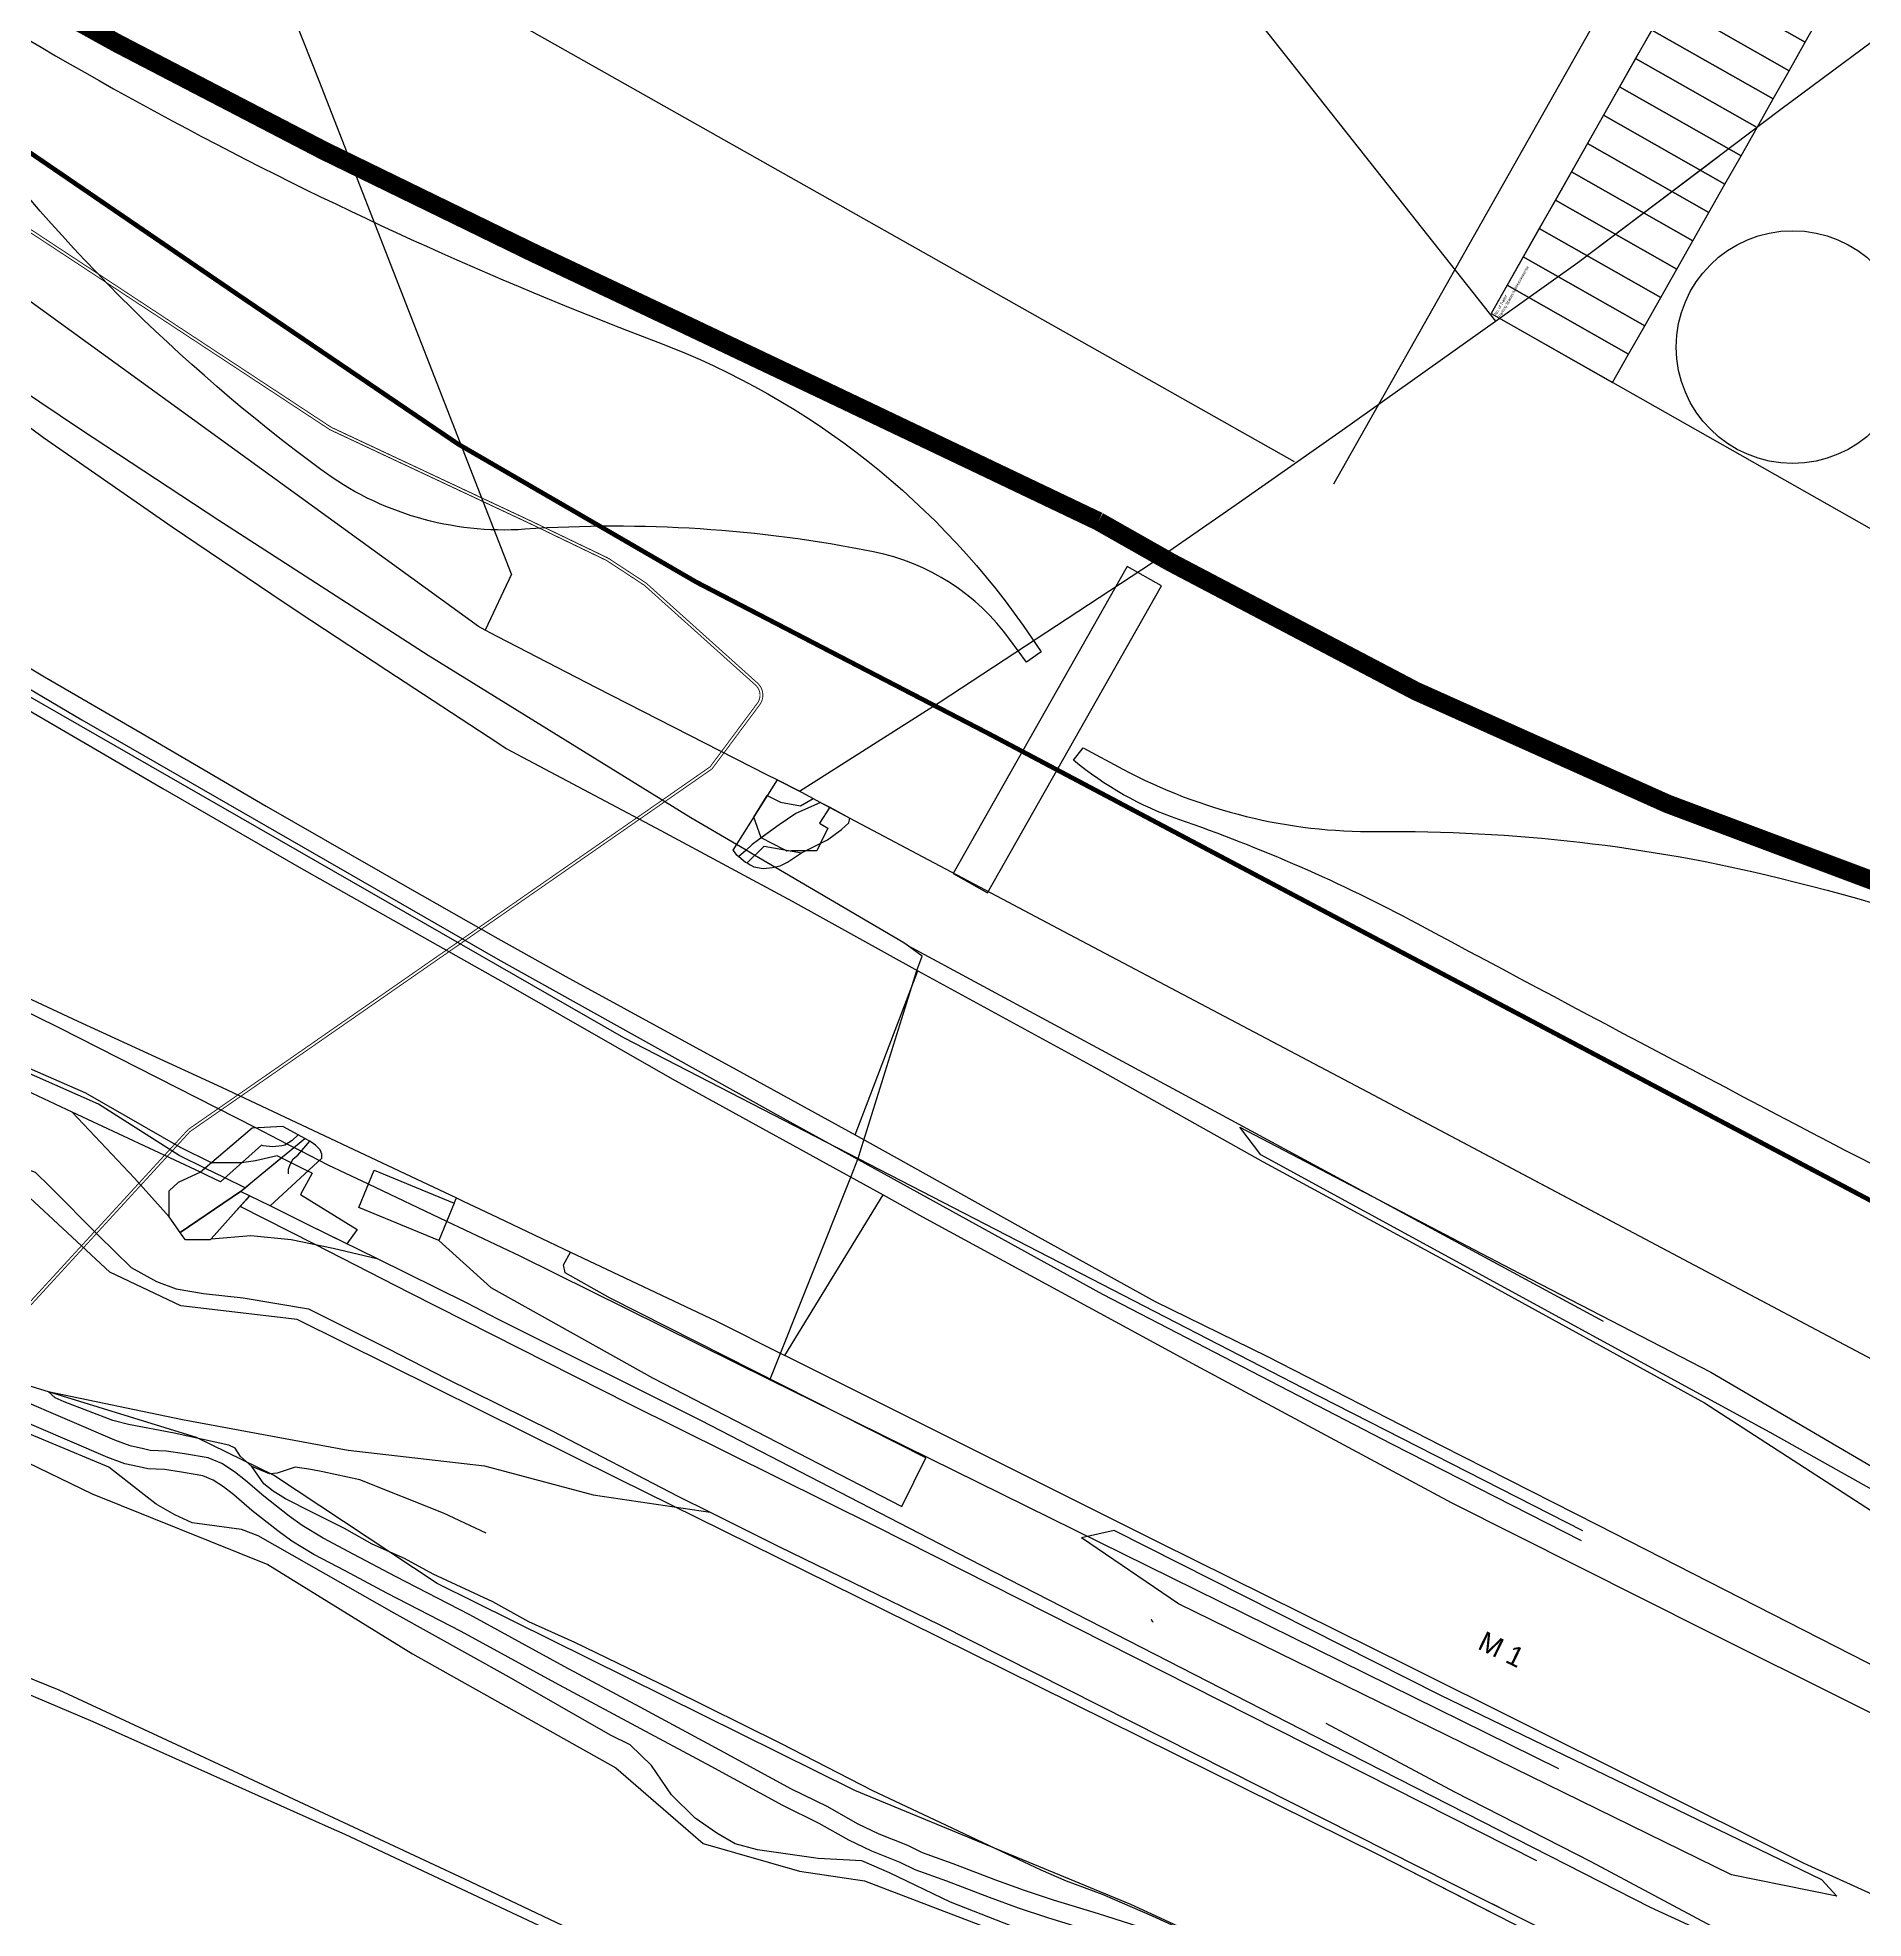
# Model space of a CAD drawing. Header units: millimetres. Extents: x 111502 to 977541, y 8702 to 1044108.
# Drawn here: x 489450.6 to 489646.7, y 240561.7 to 240763.8 of the extents above; entities that cross this region are included whole.
import ezdxf

# ---------------------------------------------------------------- set-up
doc = ezdxf.new("R2010")
doc.units = ezdxf.units.MM
doc.header["$LTSCALE"] = 0.25
doc.linetypes.add('DASHED', pattern=[19.05, 12.7, -6.35])
doc.linetypes.add('DASHED2', pattern=[9.525, 6.35, -3.175])
for name, color, linetype in [('E HVSS As Laid HV', 10, 'Continuous'), ('E HVSS Proposed 33kV', 5, 'Continuous'), ('X HVSS Site Background', 8, 'Continuous'), ('X HVSS Site Outline', 210, 'Continuous')]:
    doc.layers.add(name, color=color, linetype=linetype)
doc.styles.add('OS Master Map$1$Standard', font='txt')
doc.styles.add('Proposed Employment Area - 11-089-MP013-01a$0$Standard', font='txt')

# ---------------------------------------------------------------- blocks, each defined once
blk = doc.blocks.new('Gas OS')
at = {"layer": 'X HVSS Site Background'}
for points in [[(1302.02, -3136.73), (1302.02, -3136.73), (1302.01, -3136.73), (1302.01, -3136.73), (1302.01, -3136.73), (1302.01, -3136.72), (1302, -3136.72), (1302, -3136.72), (1302, -3136.72), (1302, -3136.72)], [(1302.06, -3136.78), (1302.06, -3136.78), (1302.05, -3136.77), (1302.05, -3136.77), (1302.04, -3136.76), (1302.04, -3136.76), (1302.04, -3136.75), (1302.03, -3136.75), (1302.02, -3136.74), (1302.02, -3136.74), (1302.02, -3136.73), (1302.02, -3136.73)], [(1302.12, -3136.87), (1302.12, -3136.87), (1302.12, -3136.86), (1302.11, -3136.86), (1302.11, -3136.86), (1302.11, -3136.85), (1302.11, -3136.85), (1302.1, -3136.84), (1302.09, -3136.83), (1302.09, -3136.82), (1302.08, -3136.82), (1302.08, -3136.81), (1302.08, -3136.81), (1302.08, -3136.81), (1302.07, -3136.81), (1302.07, -3136.81), (1302.07, -3136.81), (1302.07, -3136.8), (1302.07, -3136.8), (1302.07, -3136.8), (1302.06, -3136.79), (1302.06, -3136.79), (1302.06, -3136.78), (1302.06, -3136.78)], [(1302.12, -3136.93), (1302.12, -3136.93), (1302.12, -3136.93), (1302.12, -3136.93), (1302.11, -3136.93), (1302.11, -3136.93), (1302.11, -3136.93), (1302.11, -3136.93), (1302.11, -3136.93), (1302.11, -3136.93), (1302.11, -3136.93)], [(1302.15, -3136.94), (1302.15, -3136.94), (1302.16, -3136.97), (1302.17, -3136.97), (1302.17, -3136.97), (1302.18, -3136.98), (1302.15, -3136.92), (1302.15, -3136.92), (1302.14, -3136.91), (1302.14, -3136.9), (1302.13, -3136.89), (1302.12, -3136.88), (1302.12, -3136.88), (1302.12, -3136.87), (1302.12, -3136.87), (1302.12, -3136.86)], [(1302.13, -3136.92), (1302.13, -3136.92), (1302.12, -3136.92), (1302.12, -3136.92), (1302.12, -3136.93)]]:
    blk.add_lwpolyline(points, dxfattribs=at)
blk = doc.blocks.new('Proposed Commercial Boundary - 09.02.22')
at = {"layer": 'X HVSS Site Outline'}
blk.add_lwpolyline([(489760562, 240575305, 500, 500, 0), (489729373, 240591142, 500, 500, 0), (489708949, 240603417, 500, 500, 0), (489684178, 240618751, 500, 500, 0), (489656648, 240633953, 500, 500, 0), (489626247, 240650067, 500, 500, 0), (489592023, 240668183, 500, 500, 0), (489553049, 240688820, 500, 500, 0), (489521322, 240705270, 500, 500, 0), (489495709, 240720114, 500, 500, 0), (489471760, 240736365, 500, 500, 0), (489440655, 240757624, 500, 500, 0), (489415055, 240775554, 500, 500, 0)], format="xyseb", dxfattribs=at)
blk = doc.blocks.new('commercial background')
at = {"layer": 'X HVSS Site Background'}
for p, q in [((1323.43, 668.21), (1093.98, 263.19)), ((1077.1, 244.89), (1191.68, 447.81)), ((888.44, 351.42), (1072.83, 247.31)), ((1093.98, 263.19), (1328.97, 130.07))]:
    blk.add_line(p, q, dxfattribs=at)
at = {"layer": 'X HVSS Site Background', "const_width": 2, "flags": 128}
for points in [[(1051.81, 240.88), (1037.81, 247.56, 0.001174), (991.06, 269.75, -0.019302), (924.58, 304.31, -0.035007), (860, 347.36, -0.229683), (849.26, 368.95, 0.257701), (828.59, 405.55, 0.025998), (796.23, 423.24, -0.248095), (769.13, 459.92, 0.040658), (757.24, 510.43, -0.017766), (748.81, 540.09, 0.316165), (729.75, 556.71), (725.67, 557.32)], [(1051.81, 240.88), (1059.59, 236.47, 0.04717), (1140.77, 200.1, -0.033052), (1212.54, 170.35, -0.036908), (1281.61, 129.62, 0.092551), (1322.57, 111.23, 0.171997), (1349.86, 114.06, -0.075321), (1373.49, 121.2, 0.021719), (1459.91, 137.51, 0.07964), (1478.31, 145.05, -0.220136), (1491.02, 146.52, 0.101332), (1524.48, 135.58, -0.047845), (1561.02, 135.98, 0.13682), (1608.9, 147.74, -0.082491), (1660.43, 179.04, 0.035972), (1680.83, 188.98, -0.009191), (1817.67, 264.95, 0.024079), (1856.89, 288.28, 0.094359), (1866.98, 298.13, 0.003918), (1887.13, 327.45, -0.047903), (1909.67, 354.78, -0.414136)]]:
    blk.add_lwpolyline(points, format="xyb", dxfattribs=at)
at = {"layer": 'X HVSS Site Background', "flags": 128}
blk.add_lwpolyline([(903.68, 314.29, 0.0654), (1004.49, 260.12, -0.154625), (1044.66, 228.34), (1045.66, 226.86), (1044.07, 225.74), (1042.31, 228.18, 0.18922), (1027.66, 237.6, 0.066534), (990.21, 240.02, -0.178238), (968.29, 246.43, -0.07494), (928.08, 286.74, 0.151371), (871.11, 328.8, -0.06422)], format="xyb", dxfattribs=at)
at = {"layer": 'X HVSS Site Background'}
for points in [[(1114.69, 299.73), (1127.74, 292.34), (1129.46, 295.38), (1116.41, 302.78)], [(1112.96, 296.69), (1126.01, 289.29), (1127.74, 292.34), (1114.69, 299.73)], [(1111.24, 293.64), (1124.29, 286.25), (1126.01, 289.29), (1112.96, 296.69)], [(1109.51, 290.6), (1122.56, 283.2), (1124.29, 286.25), (1111.24, 293.64)], [(1107.79, 287.55), (1120.84, 280.16), (1122.56, 283.2), (1109.51, 290.6)], [(1106.06, 284.51), (1119.11, 277.11), (1120.84, 280.16), (1107.79, 287.55)], [(1104.34, 281.46), (1117.39, 274.07), (1119.11, 277.11), (1106.06, 284.51)], [(1102.61, 278.41), (1115.66, 271.02), (1117.39, 274.07), (1104.34, 281.46)], [(1100.89, 275.37), (1113.94, 267.98), (1115.66, 271.02), (1102.61, 278.41)], [(1099.16, 272.32), (1112.21, 264.93), (1113.94, 267.98), (1100.89, 275.37)], [(1097.43, 269.28), (1110.49, 261.89), (1112.21, 264.93), (1099.16, 272.32)], [(1095.71, 266.23), (1108.76, 258.84), (1110.49, 261.89), (1097.43, 269.28)], [(1093.98, 263.19), (1107.04, 255.79), (1108.76, 258.84), (1095.71, 266.23)], [(1036.22, 203.05), (1039.89, 200.97), (1058.57, 233.94), (1054.9, 236.02)]]:
    blk.add_lwpolyline(points, close=True, dxfattribs=at)
at = {"layer": 'X HVSS Site Background', "flags": 128}
blk.add_lwpolyline([(1050.17, 216.54), (1054.45, 214.25, 0.126111), (1081.74, 207.55, -0.062676), (1124.99, 202.55, -0.053965), (1177.77, 183.4, -0.030748), (1279.66, 125.42, 0.088636), (1320.98, 107.85, 0.151601), (1348.04, 109.9), (1349.33, 107.72), (1344.09, 105.51, -0.168792), (1318.03, 103.82, 0.164624), (1253.94, 100.18, -0.301304), (1228.24, 105.45, 0.077387), (1145.03, 166.53, -0.003413), (1086.1, 197.62, 0.040109), (1060.44, 208.84, -0.090313), (1049.13, 215.2)], format="xyb", close=True, dxfattribs=at)
at = {"layer": 'X HVSS Site Background'}
blk.add_circle((1126.38, 259.6), 12.5, dxfattribs=at)
at = {"layer": 'X HVSS Site Background', "insert": (1094.31, 263.15), "char_height": 0.3, "width": 3.6546, "attachment_point": 1, "rotation": 60.4683, "style": 'Proposed Employment Area - 11-089-MP013-01a$0$Standard'}
blk.add_mtext('No. of Trailer Parking Spaces: ', dxfattribs=at)
at = {"layer": 'X HVSS Site Background', "style": 'Proposed Employment Area - 11-089-MP013-01a$0$Standard'}
for p, rotation in [((485.88, 899.5), 95.9302), ((729.37, 850.69), 240.5366), ((319.53, 839.47), 95.9302), ((520.9, 756.6), 330.4683), ((1582.14, 507.49), 240.4683), ((1846.75, 293.1), 209.3143), ((1096.5, 265.37), 60.4683)]:
    blk.add_attdef('NOOFPARKINGSPACES', p, '', height=0.3, rotation=rotation, dxfattribs=at)
blk = doc.blocks.new('OS MAP 060722')
at = {"layer": 'X HVSS Site Background'}
for points in [[(258.92, 1814.2), (281.92, 1798.77), (304.03, 1783.97), (332.86, 1764.67), (355.64, 1750.04), (388.72, 1726.75), (413.29, 1710.42), (459.04, 1680.07), (491.69, 1658.3), (515.84, 1642.91), (558.78, 1615.53), (585.73, 1598.78), (617.62, 1580.16), (644.74, 1564.17), (689.42, 1538.44), (719.01, 1521.96), (754.35, 1502.48), (785.39, 1486.4), (805.79, 1475.99)], [(688.05, 1573.81), (687.32, 1574.19), (630.66, 1615.26), (603.07, 1634.96), (593.26, 1641.73), (561.51, 1664.09), (532.86, 1684.6), (522.9, 1692.16), (493.53, 1716.95), (467.16, 1737.64), (466.91, 1738.54)], [(690.86, 1579.83), (670.21, 1632.82), (651.3, 1680.52), (663.47, 1684.09), (674.42, 1690.25), (685.36, 1702.87), (697.45, 1720.09), (695.01, 1723.53), (700.05, 1729.16)], [(719.59, 1704.42), (796.56, 1607.01)], [(733.36, 1539.95), (733.02, 1540.2), (719.16, 1548.35), (717.02, 1549.61), (716.09, 1550.16), (715.05, 1550.77), (710.15, 1553.65), (681.94, 1571.09), (659.43, 1585.6), (644.6, 1595.36), (620.41, 1611.59), (599.11, 1625.95)], [(796.56, 1607.01), (796.82, 1607.19), (805.42, 1613.29), (820.55, 1624.74)], [(721.82, 1556.49), (736.92, 1566.09), (759.72, 1581.09), (768.72, 1587.29), (780.12, 1595.29), (796.56, 1607.01)], [(690.86, 1579.83), (688.05, 1573.81)], [(626.73, 1573.78), (702.91, 1530.05), (728.11, 1517.05)], [(721.82, 1556.49), (719.4, 1557.72), (718.32, 1558.27), (700.02, 1567.59), (689.42, 1573.09), (688.05, 1573.81)], [(717.71, 1551.5), (716.89, 1553.71), (717.77, 1555.12), (718.35, 1556.04), (719.78, 1555.32), (721.93, 1554.93), (723.28, 1555.73)], [(721.82, 1556.49), (722.02, 1556.39), (723.28, 1555.73)], [(724.08, 1555.3), (721.42, 1554.09), (719.62, 1552.89), (717.71, 1551.5)], [(725.06, 1554.78), (723.97, 1553.06), (724.85, 1552.52), (724.06, 1550.91), (723.66, 1550.11), (722.43, 1550.1), (720.96, 1550.08), (720.47, 1550.07), (720.2, 1550.21), (717.71, 1551.5)], [(723.28, 1555.73), (724.08, 1555.3)], [(724.08, 1555.3), (725.06, 1554.78)], [(725.06, 1554.78), (727.23, 1553.62), (750.82, 1541.09), (782.82, 1524.19), (809.19, 1510.22)], [(796.31, 1435.93), (784.06, 1442.18), (736.64, 1465.67), (702.35, 1482.61), (667.85, 1499.75), (655.36, 1501.23), (647.74, 1504.83), (636.1, 1515.63), (555.67, 1550.98), (539.37, 1550.34), (527.52, 1540.6), (521.38, 1524.73), (522.23, 1515.2), (528.79, 1503.99), (541.06, 1497.21), (567.52, 1486.84), (601.81, 1477.1), (616.63, 1470.33), (642.24, 1459.96), (660.44, 1451.49), (685.84, 1439.64), (715.27, 1425.67)], [(662.26, 1513.89), (660.08, 1514.96), (657.95, 1516), (655.19, 1517.36), (646.52, 1522.87), (630.23, 1530.07), (612.63, 1538.13), (609.69, 1539.47), (600.24, 1543.83)], [(666.15, 1517.1), (665.72, 1517.32), (663.39, 1516.8), (661.87, 1516.56), (658.65, 1516.59), (655.33, 1518.22), (645.17, 1524.05), (628.75, 1531.22), (614.13, 1538.29), (613.63, 1538.53), (600.64, 1544.71)], [(670.23, 1516.82), (668.29, 1517.82), (667.5, 1518.22), (666.72, 1518.62), (663.4, 1520.32), (642.35, 1531.06), (616.25, 1543.91), (614.95, 1544.54)], [(657.47, 1515.59), (643.7, 1522.03), (633.92, 1526.59), (610.65, 1537.33), (605.12, 1539.89), (599.6, 1542.43)], [(733.36, 1539.95), (764.17, 1523.33), (808.13, 1499.56)], [(735, 1538.79), (733.36, 1539.95)], [(778.98, 1426.94), (757.39, 1436.89), (727.75, 1449.16), (682.88, 1471.39), (665.31, 1483.03), (657.06, 1487.05), (639.28, 1492.56)], [(626, 1490.61), (645.84, 1481.02), (664.69, 1473.41), (680.24, 1463.82), (702.07, 1451.58), (711.46, 1443.45), (721.83, 1440.49), (728.81, 1439.43), (763.74, 1426.09)], [(728.11, 1517.05), (728.33, 1517.76), (734.42, 1537.25), (735, 1538.79)], [(759.09, 1434.26), (753.94, 1435.88), (749.09, 1437.37), (745.99, 1438.39), (742.91, 1439.52), (738.33, 1441.26), (735.02, 1442.46), (733.44, 1443.22), (730.38, 1444.46), (728.05, 1445.57), (724.85, 1447.38), (720.96, 1449.3), (713.26, 1453.48), (704.7, 1458.08), (696.53, 1462.48), (686.4, 1468.01), (678.4, 1472.13), (673.96, 1474.51), (670.64, 1476.25), (668.4, 1477.61), (666.99, 1478.63), (664.26, 1480.75), (662.31, 1482.46), (661.11, 1483.39), (659.78, 1484.27), (658.29, 1484.89), (655.74, 1485.33), (653.8, 1485.61), (652.08, 1485.68), (651.35, 1485.86), (649.91, 1486.17), (648.27, 1486.78), (632.72, 1493.44)], [(638.36, 1516.09), (639.7, 1515.56), (641.31, 1513.98), (646.51, 1508.78), (650.04, 1505.34), (652.76, 1503.81), (654.87, 1503.03), (657.8, 1502.54), (662.05, 1502.07), (669.08, 1500.88), (677.65, 1496.59), (683.87, 1493.4), (695.23, 1487.79), (708.73, 1480.78), (712.2, 1479.06)], [(657.47, 1515.59), (655.09, 1514.45), (654.12, 1513.55)], [(669.46, 1515.45), (668.22, 1513.16), (674.3, 1509.43), (673.18, 1507.89), (669.05, 1509.93), (664.97, 1511.94), (662.74, 1513.02), (662.36, 1512.6), (661.74, 1511.9)], [(662.26, 1513.89), (663.07, 1514.57), (666.15, 1517.1)], [(669.46, 1515.45), (669, 1515.68), (667.21, 1516.57), (666.15, 1517.1)], [(718.63, 1493.27), (691.81, 1506.54), (683.93, 1510.28), (675.52, 1514.28), (671.2, 1516.33), (670.23, 1516.82)], [(718.63, 1493.27), (718.67, 1493.34), (727.31, 1515.04), (728.08, 1516.96), (728.11, 1517.05)], [(728.11, 1517.05), (775.86, 1492.4), (805.9, 1477.06)], [(654.1, 1510.76), (654.12, 1513.55)], [(655.29, 1509.1), (661.77, 1513.49), (662.26, 1513.89)], [(661.74, 1511.9), (661.01, 1511.09), (658.62, 1508.42), (658.5, 1508.29), (655.85, 1508.32)], [(801.01, 1441.59), (730, 1477.49), (703.55, 1490.64), (679.99, 1502.59), (669.72, 1507.83), (661.74, 1511.9)], [(655.29, 1509.1), (654.1, 1510.76)], [(655.85, 1508.32), (655.52, 1508.77), (655.29, 1509.1)], [(753.35, 1433.97), (748.48, 1435.46), (745.33, 1436.5), (742.21, 1437.65), (737.64, 1439.39), (734.24, 1440.62), (732.63, 1441.39), (729.57, 1442.63), (727.12, 1443.79), (723.92, 1445.61), (720.04, 1447.53), (712.31, 1451.72), (703.75, 1456.32), (695.58, 1460.72), (685.46, 1466.24), (677.47, 1470.36), (673.02, 1472.74), (669.65, 1474.5), (667.29, 1475.94), (665.79, 1477.03), (662.99, 1479.21), (661.04, 1480.92), (659.95, 1481.76), (658.84, 1482.49), (657.73, 1482.95), (655.42, 1483.36), (653.62, 1483.62), (651.8, 1483.69), (650.9, 1483.92), (649.35, 1484.25), (647.53, 1484.92), (631.92, 1491.6)], [(745.46, 1434.25), (738.04, 1437.15), (731.48, 1440.29), (728.5, 1441.6), (723.83, 1441.85), (717.31, 1442.77), (714.89, 1443.43), (712.92, 1444.57), (710.6, 1446.18), (708.06, 1448.67), (705.92, 1451.82), (703.64, 1454.05), (701.5, 1455.08), (690.62, 1461.31), (678.28, 1468.2), (663.65, 1476.5), (661.87, 1477.19), (656.59, 1477.91), (654.71, 1478.76), (652.71, 1479.9), (651.11, 1481.15), (647.63, 1483.89), (633.89, 1489.61), (611.39, 1499.22)], [(803.36, 1451.46), (728.01, 1488.63), (718.63, 1493.27)], [(662.98, 1483.96), (661.77, 1485.02), (661.18, 1485.91), (660.51, 1486.23), (654.63, 1487.55), (649.74, 1488.45), (648.06, 1488.88), (642.84, 1490.9), (641.85, 1491.34), (641.12, 1492), (655.54, 1489), (673.32, 1485.71), (687.98, 1484.01), (699.66, 1480.92), (712.2, 1479.06)], [(783.36, 1424.14), (776.76, 1427.41), (770.02, 1430.96), (759.72, 1435.64), (754.37, 1437.97), (750.51, 1439.4), (747.77, 1440.59), (744.11, 1442.32), (736.31, 1445.98), (729.7, 1449.09), (719.82, 1454.19), (707.96, 1460.07), (697.69, 1465.03), (692.74, 1467.26), (688.87, 1469.41), (682.47, 1472.37), (679.37, 1474.07), (675.91, 1475.59), (672.95, 1477.3), (669.52, 1479), (666.6, 1480.49), (665.26, 1481.31), (664.29, 1482.1), (662.98, 1483.96)], [(688.15, 1476.79), (683.59, 1478.92), (674.6, 1482.52), (670.62, 1483.39), (669.33, 1483.62), (667.64, 1483.87), (665.7, 1483.23), (664.88, 1483.15), (662.98, 1483.96)], [(712.2, 1479.06), (719.67, 1475.33), (736.8, 1466.97), (795.3, 1437.45), (796.91, 1436.65)], [(624.8, 1465.5), (645.92, 1456.57), (671.2, 1445.25), (672.97, 1444.45), (694.4, 1434.4), (705.89, 1428.92), (728.86, 1417.38), (733.96, 1414.88), (739.9, 1411.55), (751.41, 1404.87), (756.46, 1401.73)]]:
    blk.add_lwpolyline(points, dxfattribs=at)
at = {"layer": 'X HVSS Site Background', "flags": 128}
for points in [[(688.05, 1573.81), (687.32, 1574.19), (687.32, 1574.19), (630.66, 1615.26), (630.66, 1615.26), (603.07, 1634.96), (603.07, 1634.96), (593.26, 1641.73), (593.26, 1641.73), (561.51, 1664.09), (561.51, 1664.09), (532.86, 1684.6), (532.86, 1684.6), (522.9, 1692.16), (522.9, 1692.16), (493.53, 1716.95), (493.53, 1716.95), (467.16, 1737.64), (467.16, 1737.64), (466.91, 1738.54)], [(796.56, 1607.01), (796.82, 1607.19), (796.82, 1607.19), (805.42, 1613.29), (805.42, 1613.29), (827.22, 1629.79), (827.22, 1629.79), (841.52, 1640.39), (841.52, 1640.39), (850.02, 1646.59), (850.02, 1646.59), (855.72, 1650.69), (855.72, 1650.69), (861.12, 1652.89), (861.12, 1652.89), (880.92, 1667.79), (880.92, 1667.79), (907.72, 1688.09), (907.72, 1688.09), (932.12, 1706.49), (932.12, 1706.49), (942.12, 1714.19)], [(690.86, 1579.83), (670.21, 1632.82), (670.21, 1632.82), (651.3, 1680.52), (651.3, 1680.52), (663.47, 1684.09), (663.47, 1684.09), (674.42, 1690.25), (674.42, 1690.25), (685.36, 1702.87), (685.36, 1702.87), (697.45, 1720.09), (697.45, 1720.09), (695.01, 1723.53), (695.01, 1723.53), (700.05, 1729.16)], [(719.59, 1704.42), (796.56, 1607.01)], [(631.51, 1601.25), (640.62, 1594.49), (640.62, 1594.49), (654.42, 1584.89), (654.42, 1584.89), (666.46, 1576.79), (666.46, 1576.79), (669.42, 1574.79), (669.42, 1574.79), (677.49, 1569.51), (677.49, 1569.51), (689.42, 1561.69), (689.42, 1561.69), (690.32, 1561.09), (690.32, 1561.09), (706.92, 1552.29), (706.92, 1552.29), (721.02, 1544.69), (721.02, 1544.69), (734.52, 1537.19)], [(721.82, 1556.49), (736.92, 1566.09), (736.92, 1566.09), (759.72, 1581.09), (759.72, 1581.09), (768.72, 1587.29), (768.72, 1587.29), (780.12, 1595.29), (780.12, 1595.29), (796.56, 1607.01)], [(580.77, 1604.86), (586.92, 1600.99), (586.92, 1600.99), (600.42, 1592.79), (600.42, 1592.79), (613.72, 1584.99), (613.72, 1584.99), (626.62, 1577.19), (626.62, 1577.19), (640.72, 1568.79), (640.72, 1568.79), (651.22, 1562.69), (651.22, 1562.69), (664.52, 1554.89), (664.52, 1554.89), (679.72, 1546.19), (679.72, 1546.19), (689.42, 1540.69), (689.42, 1540.69), (696.72, 1536.59), (696.72, 1536.59), (715.42, 1526.39), (715.42, 1526.39), (727.79, 1519.58)], [(690.86, 1579.83), (688.05, 1573.81)], [(625.98, 1572.8), (631.12, 1569.79), (631.12, 1569.79), (653.42, 1556.79), (653.42, 1556.79), (668.32, 1548.19), (668.32, 1548.19), (689.42, 1536.29), (689.42, 1536.29), (690.32, 1535.79), (690.32, 1535.79), (708.12, 1525.59), (708.12, 1525.59), (730.79, 1513.12)], [(719.4, 1557.72), (718.32, 1558.27), (718.32, 1558.27), (700.02, 1567.59), (700.02, 1567.59), (689.42, 1573.09), (689.42, 1573.09), (688.05, 1573.81)], [(719.4, 1557.72), (717.77, 1555.12), (717.77, 1555.12), (714.66, 1550.15), (714.66, 1550.15), (715.02, 1549.69), (715.02, 1549.69), (715.3, 1549.47)], [(719.4, 1557.72), (721.82, 1556.49)], [(721.82, 1556.49), (722.02, 1556.39), (722.02, 1556.39), (724.08, 1555.3)], [(724.08, 1555.3), (721.42, 1554.09), (721.42, 1554.09), (719.62, 1552.89), (719.62, 1552.89), (717.42, 1551.29), (717.42, 1551.29), (716.72, 1550.79), (716.72, 1550.79), (716.02, 1550.09), (716.02, 1550.09), (715.3, 1549.47)], [(724.08, 1555.3), (727.23, 1553.62)], [(722.02, 1549.89), (724.82, 1551.29), (724.82, 1551.29), (726.32, 1552.39), (726.32, 1552.39), (727.12, 1553.09), (727.12, 1553.09), (727.23, 1553.62)], [(727.23, 1553.62), (750.82, 1541.09), (750.82, 1541.09), (782.82, 1524.19), (782.82, 1524.19), (847.72, 1489.79), (847.72, 1489.79), (853.52, 1486.69), (853.52, 1486.69), (859.22, 1483.59), (859.22, 1483.59), (866.02, 1479.49), (866.02, 1479.49), (872.72, 1475.29), (872.72, 1475.29), (893.81, 1462.3), (893.81, 1462.3), (895.12, 1461.49), (895.12, 1461.49), (909.17, 1452.89), (909.17, 1452.89), (931.72, 1441.49), (931.72, 1441.49), (963.42, 1425.29)], [(816.02, 1425.88), (784.06, 1442.18), (784.06, 1442.18), (736.64, 1465.67), (736.64, 1465.67), (702.35, 1482.61), (702.35, 1482.61), (667.85, 1499.75), (667.85, 1499.75), (655.36, 1501.23), (655.36, 1501.23), (647.74, 1504.83), (647.74, 1504.83), (636.1, 1515.63)], [(616.63, 1470.33), (642.24, 1459.96), (642.24, 1459.96), (660.44, 1451.49), (660.44, 1451.49), (685.84, 1439.64), (685.84, 1439.64), (715.27, 1425.67)], [(716.18, 1548.79), (718.02, 1550.59), (718.02, 1550.59), (722.02, 1549.89)], [(716.18, 1548.79), (716.52, 1548.59), (716.52, 1548.59), (716.92, 1548.39), (716.92, 1548.39), (717.92, 1548.19), (717.92, 1548.19), (718.92, 1548.29), (718.92, 1548.29), (719.72, 1548.49), (719.72, 1548.49), (720.52, 1548.89), (720.52, 1548.89), (722.02, 1549.89)], [(616.01, 1547.97), (617.85, 1547.16), (617.85, 1547.16), (628.67, 1542.65), (628.67, 1542.65), (627.19, 1539.79), (627.19, 1539.79), (644.3, 1531.81), (644.3, 1531.81), (659.72, 1524.69), (659.72, 1524.69), (684.97, 1512.8)], [(715.3, 1549.47), (716.02, 1548.89), (716.02, 1548.89), (716.18, 1548.79)], [(778.98, 1426.94), (757.39, 1436.89), (757.39, 1436.89), (727.75, 1449.16), (727.75, 1449.16), (682.88, 1471.39), (682.88, 1471.39), (665.31, 1483.03), (665.31, 1483.03), (657.06, 1487.05), (657.06, 1487.05), (639.28, 1492.56)], [(626, 1490.61), (645.84, 1481.02), (645.84, 1481.02), (664.69, 1473.41), (664.69, 1473.41), (680.24, 1463.82), (680.24, 1463.82), (702.07, 1451.58), (702.07, 1451.58), (711.46, 1443.45), (711.46, 1443.45), (721.83, 1440.49), (721.83, 1440.49), (728.81, 1439.43), (728.81, 1439.43), (763.74, 1426.09)], [(643.7, 1522.03), (633.92, 1526.59), (633.92, 1526.59), (610.65, 1537.33)], [(727.79, 1519.58), (734.52, 1537.19)], [(734.52, 1537.19), (753.42, 1526.89), (753.42, 1526.89), (771.62, 1516.69), (771.62, 1516.69), (793.22, 1504.99), (793.22, 1504.99), (819.02, 1490.79), (819.02, 1490.79), (839.89, 1477.29)], [(759.09, 1434.26), (753.94, 1435.88), (753.94, 1435.88), (749.09, 1437.37), (749.09, 1437.37), (745.99, 1438.39), (745.99, 1438.39), (742.91, 1439.52), (742.91, 1439.52), (738.33, 1441.26), (738.33, 1441.26), (735.02, 1442.46), (735.02, 1442.46), (733.44, 1443.22), (733.44, 1443.22), (730.38, 1444.46), (730.38, 1444.46), (728.05, 1445.57), (728.05, 1445.57), (724.85, 1447.38), (724.85, 1447.38), (720.96, 1449.3), (720.96, 1449.3), (713.26, 1453.48), (713.26, 1453.48), (704.7, 1458.08), (704.7, 1458.08), (696.53, 1462.48), (696.53, 1462.48), (686.4, 1468.01), (686.4, 1468.01), (678.4, 1472.13), (678.4, 1472.13), (673.96, 1474.51), (673.96, 1474.51), (670.64, 1476.25), (670.64, 1476.25), (668.4, 1477.61), (668.4, 1477.61), (666.99, 1478.63), (666.99, 1478.63), (664.26, 1480.75), (664.26, 1480.75), (662.31, 1482.46), (662.31, 1482.46), (661.11, 1483.39), (661.11, 1483.39), (659.78, 1484.27), (659.78, 1484.27), (658.29, 1484.89), (658.29, 1484.89), (655.74, 1485.33), (655.74, 1485.33), (653.8, 1485.61), (653.8, 1485.61), (652.08, 1485.68), (652.08, 1485.68), (651.35, 1485.86), (651.35, 1485.86), (649.91, 1486.17), (649.91, 1486.17), (648.27, 1486.78), (648.27, 1486.78), (632.72, 1493.44)], [(657.47, 1515.59), (643.7, 1522.03)], [(643.7, 1522.03), (650.38, 1514.92), (650.38, 1514.92), (654.1, 1510.76)], [(667.97, 1519.59), (666.32, 1520.49), (666.32, 1520.49), (663.02, 1520.29), (663.02, 1520.29), (657.47, 1515.59)], [(667.97, 1519.59), (667.32, 1518.99), (667.32, 1518.99), (666.52, 1518.49), (666.52, 1518.49), (666.22, 1518.39), (666.22, 1518.39), (665.22, 1518.29), (665.22, 1518.29), (664.22, 1518.39), (664.22, 1518.39), (664.02, 1518.49), (664.02, 1518.49), (659.62, 1514.54), (659.62, 1514.54), (658.19, 1515.22), (658.19, 1515.22), (657.47, 1515.59)], [(668.67, 1519.19), (667.97, 1519.59)], [(727.79, 1519.58), (732.32, 1517.09), (732.32, 1517.09), (747.12, 1508.79), (747.12, 1508.79), (760.02, 1501.69), (760.02, 1501.69), (772.02, 1495.79), (772.02, 1495.79), (790.72, 1486.19), (790.72, 1486.19), (807.52, 1477.69), (807.52, 1477.69), (848.42, 1456.79), (848.42, 1456.79), (888.22, 1437.29), (888.22, 1437.29), (911.62, 1425.89)], [(869.52, 1464.89), (867.72, 1464.24), (867.72, 1464.24), (826.07, 1487.59), (826.07, 1487.59), (771.37, 1517.44), (771.37, 1517.44), (769.12, 1520.39)], [(769.12, 1520.39), (798.22, 1505.19), (798.22, 1505.19), (819.72, 1494.09), (819.72, 1494.09), (869.52, 1464.89)], [(661.77, 1513.49), (663.07, 1514.57), (663.07, 1514.57), (668.67, 1519.19)], [(664.97, 1511.94), (670.52, 1517.09), (670.52, 1517.09), (670.52, 1517.49), (670.52, 1517.49), (670.32, 1517.99), (670.32, 1517.99), (669.82, 1518.49), (669.82, 1518.49), (669.22, 1518.89)], [(666.92, 1515.39), (666.92, 1515.89), (666.92, 1515.89), (667.12, 1516.39), (667.12, 1516.39), (667.42, 1516.99), (667.42, 1516.99), (667.92, 1517.39), (667.92, 1517.39), (669.22, 1518.89)], [(669.22, 1518.89), (668.67, 1519.19)], [(639.7, 1515.56), (641.31, 1513.98), (641.31, 1513.98), (646.51, 1508.78), (646.51, 1508.78), (650.04, 1505.34), (650.04, 1505.34), (652.76, 1503.81), (652.76, 1503.81), (654.87, 1503.03), (654.87, 1503.03), (657.8, 1502.54), (657.8, 1502.54), (662.05, 1502.07), (662.05, 1502.07), (669.08, 1500.88), (669.08, 1500.88), (677.65, 1496.59), (677.65, 1496.59), (683.87, 1493.4), (683.87, 1493.4), (695.23, 1487.79), (695.23, 1487.79), (708.73, 1480.78), (708.73, 1480.78), (712.2, 1479.06)], [(683.09, 1508.23), (674.49, 1511.78), (674.49, 1511.78), (676.14, 1515.77), (676.14, 1515.77), (684.73, 1512.23)], [(654.1, 1510.76), (654.12, 1513.55)], [(661.77, 1513.49), (655.29, 1509.1)], [(662.74, 1513.02), (661.77, 1513.49)], [(662.74, 1513.02), (661.01, 1511.09), (661.01, 1511.09), (658.62, 1508.42)], [(664.97, 1511.94), (662.74, 1513.02)], [(676.41, 1506.29), (669.05, 1509.93), (669.05, 1509.93), (664.97, 1511.94)], [(684.73, 1512.23), (683.09, 1508.23)], [(684.73, 1512.23), (684.97, 1512.8)], [(684.97, 1512.8), (685.62, 1512.49), (685.62, 1512.49), (689.42, 1510.69), (689.42, 1510.69), (697.23, 1506.99)], [(720.22, 1495.89), (730.79, 1513.12)], [(730.79, 1513.12), (735.02, 1510.79), (735.02, 1510.79), (764.42, 1494.79), (764.42, 1494.79), (791.82, 1480.09), (791.82, 1480.09), (819.22, 1466.29), (819.22, 1466.29), (850.32, 1450.79), (850.32, 1450.79), (856.92, 1447.29), (856.92, 1447.29), (878.82, 1436.79), (878.82, 1436.79), (902.62, 1424.99)], [(655.29, 1509.1), (654.1, 1510.76)], [(655.85, 1508.32), (655.52, 1508.77), (655.52, 1508.77), (655.29, 1509.1)], [(658.62, 1508.42), (658.5, 1508.29), (658.5, 1508.29), (655.85, 1508.32)], [(658.62, 1508.42), (662.88, 1508.76), (662.88, 1508.76), (667.22, 1508.34), (667.22, 1508.34), (671.74, 1507.42), (671.74, 1507.42), (676.41, 1506.29)], [(683.09, 1508.23), (688.67, 1503.2), (688.67, 1503.2), (706.03, 1493.48), (706.03, 1493.48), (732.82, 1479.64), (732.82, 1479.64), (735.39, 1484.9), (735.39, 1484.9), (701.47, 1502.03), (701.47, 1502.03), (696.64, 1504.75), (696.64, 1504.75), (696.45, 1505.62), (696.45, 1505.62), (697.23, 1506.99)], [(829.02, 1429.29), (813.22, 1436.59), (813.22, 1436.59), (777.12, 1454.99), (777.12, 1454.99), (740.02, 1473.99), (740.02, 1473.99), (711.22, 1488.89), (711.22, 1488.89), (689.42, 1499.79), (689.42, 1499.79), (686.12, 1501.49), (686.12, 1501.49), (676.41, 1506.29)], [(697.23, 1506.99), (712.82, 1499.59), (712.82, 1499.59), (720.22, 1495.89)], [(753.35, 1433.97), (748.48, 1435.46), (748.48, 1435.46), (745.33, 1436.5), (745.33, 1436.5), (742.21, 1437.65), (742.21, 1437.65), (737.64, 1439.39), (737.64, 1439.39), (734.24, 1440.62), (734.24, 1440.62), (732.63, 1441.39), (732.63, 1441.39), (729.57, 1442.63), (729.57, 1442.63), (727.12, 1443.79), (727.12, 1443.79), (723.92, 1445.61), (723.92, 1445.61), (720.04, 1447.53), (720.04, 1447.53), (712.31, 1451.72), (712.31, 1451.72), (703.75, 1456.32), (703.75, 1456.32), (695.58, 1460.72), (695.58, 1460.72), (685.46, 1466.24), (685.46, 1466.24), (677.47, 1470.36), (677.47, 1470.36), (673.02, 1472.74), (673.02, 1472.74), (669.65, 1474.5), (669.65, 1474.5), (667.29, 1475.94), (667.29, 1475.94), (665.79, 1477.03), (665.79, 1477.03), (662.99, 1479.21), (662.99, 1479.21), (661.04, 1480.92), (661.04, 1480.92), (659.95, 1481.76), (659.95, 1481.76), (658.84, 1482.49), (658.84, 1482.49), (657.73, 1482.95), (657.73, 1482.95), (655.42, 1483.36), (655.42, 1483.36), (653.62, 1483.62), (653.62, 1483.62), (651.8, 1483.69), (651.8, 1483.69), (650.9, 1483.92), (650.9, 1483.92), (649.35, 1484.25), (649.35, 1484.25), (647.53, 1484.92), (647.53, 1484.92), (631.92, 1491.6)], [(745.46, 1434.25), (738.04, 1437.15), (738.04, 1437.15), (731.48, 1440.29), (731.48, 1440.29), (728.5, 1441.6), (728.5, 1441.6), (723.83, 1441.85), (723.83, 1441.85), (717.31, 1442.77), (717.31, 1442.77), (714.89, 1443.43), (714.89, 1443.43), (712.92, 1444.57), (712.92, 1444.57), (710.6, 1446.18), (710.6, 1446.18), (708.06, 1448.67), (708.06, 1448.67), (705.92, 1451.82), (705.92, 1451.82), (703.64, 1454.05), (703.64, 1454.05), (701.5, 1455.08), (701.5, 1455.08), (690.62, 1461.31), (690.62, 1461.31), (678.28, 1468.2), (678.28, 1468.2), (663.65, 1476.5), (663.65, 1476.5), (661.87, 1477.19), (661.87, 1477.19), (656.59, 1477.91), (656.59, 1477.91), (654.71, 1478.76), (654.71, 1478.76), (652.71, 1479.9), (652.71, 1479.9), (651.11, 1481.15), (651.11, 1481.15), (647.63, 1483.89), (647.63, 1483.89), (633.89, 1489.61)], [(844.32, 1434.69), (829.72, 1441.29), (829.72, 1441.29), (811.72, 1450.29), (811.72, 1450.29), (787.22, 1462.49), (787.22, 1462.49), (760.42, 1475.79), (760.42, 1475.79), (720.22, 1495.89)], [(662.98, 1483.96), (661.77, 1485.02), (661.77, 1485.02), (661.18, 1485.91), (661.18, 1485.91), (660.51, 1486.23), (660.51, 1486.23), (654.63, 1487.55), (654.63, 1487.55), (649.74, 1488.45), (649.74, 1488.45), (648.06, 1488.88), (648.06, 1488.88), (642.84, 1490.9), (642.84, 1490.9), (641.85, 1491.34), (641.85, 1491.34), (641.12, 1492), (641.12, 1492), (655.54, 1489), (655.54, 1489), (673.32, 1485.71), (673.32, 1485.71), (687.98, 1484.01), (687.98, 1484.01), (699.66, 1480.92), (699.66, 1480.92), (712.2, 1479.06)], [(688.15, 1476.79), (683.59, 1478.92), (683.59, 1478.92), (674.6, 1482.52), (674.6, 1482.52), (670.62, 1483.39), (670.62, 1483.39), (669.33, 1483.62), (669.33, 1483.62), (667.64, 1483.87), (667.64, 1483.87), (665.7, 1483.23), (665.7, 1483.23), (664.88, 1483.15), (664.88, 1483.15), (662.98, 1483.96)], [(770.02, 1430.96), (759.72, 1435.64), (759.72, 1435.64), (754.37, 1437.97), (754.37, 1437.97), (750.51, 1439.4), (750.51, 1439.4), (747.77, 1440.59), (747.77, 1440.59), (744.11, 1442.32), (744.11, 1442.32), (736.31, 1445.98), (736.31, 1445.98), (729.7, 1449.09), (729.7, 1449.09), (719.82, 1454.19), (719.82, 1454.19), (707.96, 1460.07), (707.96, 1460.07), (697.69, 1465.03), (697.69, 1465.03), (692.74, 1467.26), (692.74, 1467.26), (688.87, 1469.41), (688.87, 1469.41), (682.47, 1472.37), (682.47, 1472.37), (679.37, 1474.07), (679.37, 1474.07), (675.91, 1475.59), (675.91, 1475.59), (672.95, 1477.3), (672.95, 1477.3), (669.52, 1479), (669.52, 1479), (666.6, 1480.49), (666.6, 1480.49), (665.26, 1481.31), (665.26, 1481.31), (664.29, 1482.1), (664.29, 1482.1), (662.98, 1483.96)], [(712.2, 1479.06), (719.67, 1475.33), (719.67, 1475.33), (736.8, 1466.97), (736.8, 1466.97), (795.3, 1437.45), (795.3, 1437.45), (828.24, 1420.94), (828.24, 1420.94), (839.26, 1416.86)], [(833.22, 1437.79), (831.62, 1439.54), (831.62, 1439.54), (790.62, 1459.39), (790.62, 1459.39), (755.62, 1477.09), (755.62, 1477.09), (752.12, 1476.29)], [(833.22, 1437.79), (821.92, 1440.09), (821.92, 1440.09), (762.52, 1469.19), (762.52, 1469.19), (752.12, 1476.29)], [(624.8, 1465.5), (645.92, 1456.57), (645.92, 1456.57), (671.2, 1445.25), (671.2, 1445.25), (672.97, 1444.45), (672.97, 1444.45), (694.4, 1434.4), (694.4, 1434.4), (705.89, 1428.92), (705.89, 1428.92), (728.86, 1417.38), (728.86, 1417.38), (733.96, 1414.88), (733.96, 1414.88), (739.9, 1411.55), (739.9, 1411.55), (751.41, 1404.87), (751.41, 1404.87), (756.46, 1401.73)], [(778.36, 1456.38), (792.17, 1448.99), (792.17, 1448.99), (806.81, 1441.52), (806.81, 1441.52), (819.8, 1434.57)]]:
    blk.add_lwpolyline(points, dxfattribs=at)
at = {"layer": 'X HVSS Site Background', "insert": (794.53, 1464.43), "char_height": 2.125, "attachment_point": 7, "rotation": 334, "style": 'OS Master Map$1$Standard'}
blk.add_mtext('{\\farial|b0|i0|c0|p34;M 1}', dxfattribs=at)

msp = doc.modelspace()

# ---------------------------------------------------------------- linework, layer by layer
at = {"lineweight": 0}
msp.add_circle((488727.82, 239008.33), 11388.42, dxfattribs=at)
at = {"layer": 'E HVSS Proposed 33kV', "linetype": 'DASHED', "lineweight": 0, "const_width": 0.1, "flags": 128}
for points in [[(489328.85, 241105.72), (489329.16, 241104, -0.414214), (489329.07, 241103.89), (489286.3, 241096.35, 0.405098), (489285.54, 241095.31), (489286.35, 241089.66), (489286.47, 241088.67), (489286.52, 241087.46), (489286.48, 241086.36), (489286.3, 241084.87), (489285.87, 241083.12), (489285.37, 241081.81, -0.272506), (489284.61, 241081.21), (489283.26, 241081.02), (489278.49, 241080.47), (489271.68, 241079.86), (489267.77, 241079.62), (489263.69, 241079.46), (489260.58, 241079.44, 0.353752), (489259.61, 241078.64), (489258.28, 241072.27, -0.005569), (489258.27, 241072.2), (489257.35, 241068.23), (489256.75, 241064.95), (489255.57, 241056.32), (489254.32, 241046.84), (489252.51, 241033.03), (489250.65, 241018.95), (489248.64, 241003.64), (489247.97, 240998.61), (489247.49, 240994.61), (489245.96, 240976.44), (489245.29, 240963.41), (489245.16, 240959.38), (489245.19, 240954.12, 0.012824), (489245.19, 240954.09), (489245.35, 240951.37), (489245.77, 240950.72), (489248.2, 240946.96), (489253.06, 240939.64, 0.046402), (489253.13, 240939.56), (489266.18, 240926.14, -0.129285), (489266.42, 240925.72), (489275.94, 240889.5), (489279.58, 240875.88), (489281.52, 240869.95), (489284.3, 240866.3), (489299.07, 240853.24), (489339.81, 240821.82), (489385.98, 240787.61), (489447.89, 240744.07), (489481.95, 240721.65), (489503.49, 240711.54), (489511.67, 240707.6), (489515.72, 240704.94), (489527.67, 240694.21, -0.387329), (489527.87, 240692.27), (489522.79, 240685.43), (489518.05, 240682.13), (489493.31, 240664.94), (489466.74, 240646.48), (489407.24, 240581.61), (489361.68, 240531.93, 0.42684), (489362.15, 240524.72), (489362.78, 240524.14), (489364.48, 240522.51), (489368.22, 240518.25), (489371.36, 240514.64), (489374.5, 240511.02), (489380.12, 240504.06), (489382.72, 240500.96), (489383.78, 240499.71)], [(489384.01, 240499.9), (489382.95, 240501.16), (489380.35, 240504.25), (489374.73, 240511.22), (489371.59, 240514.84), (489368.44, 240518.45), (489364.69, 240522.71), (489362.99, 240524.35), (489362.35, 240524.95, -0.427265), (489361.9, 240531.73), (489407.46, 240581.41), (489466.93, 240646.25), (489493.49, 240664.7), (489518.22, 240681.89), (489523, 240685.21), (489528.11, 240692.09, 0.387329), (489527.88, 240694.43), (489515.91, 240705.18), (489511.82, 240707.86), (489503.61, 240711.81), (489482.09, 240721.91), (489448.06, 240744.32), (489386.15, 240787.86), (489339.99, 240822.06), (489299.26, 240853.47), (489284.52, 240866.5), (489281.79, 240870.1), (489279.87, 240875.97), (489276.23, 240889.58), (489266.71, 240925.8, 0.129285), (489266.39, 240926.35), (489253.34, 240939.77, -0.046402), (489253.31, 240939.81), (489248.46, 240947.13), (489246.03, 240950.88), (489245.65, 240951.46), (489245.49, 240954.11, -0.012824), (489245.49, 240954.12), (489245.46, 240959.37), (489245.59, 240963.4), (489246.26, 240976.42), (489247.79, 240994.58), (489248.27, 240998.57), (489248.93, 241003.61), (489250.95, 241018.91), (489252.8, 241032.99), (489254.62, 241046.8), (489255.87, 241056.28), (489257.05, 241064.91), (489257.64, 241068.17), (489258.56, 241072.13, 0.005569), (489258.58, 241072.21), (489259.9, 241078.58, -0.353752), (489260.59, 241079.14), (489263.7, 241079.16), (489267.79, 241079.32), (489271.71, 241079.56), (489278.52, 241080.18), (489283.3, 241080.73), (489284.65, 241080.91, 0.272506), (489285.65, 241081.7), (489286.16, 241083.03), (489286.59, 241084.82), (489286.78, 241086.34), (489286.82, 241087.46), (489286.77, 241088.7), (489286.65, 241089.7), (489285.84, 241095.35, -0.405098), (489286.35, 241096.06), (489329.13, 241103.59, 0.414214), (489329.45, 241104.05), (489329.15, 241105.77)]]:
    msp.add_lwpolyline(points, format="xyb", dxfattribs=at)

# ---------------------------------------------------------------- block references
at = {"layer": 'E HVSS As Laid HV', "linetype": 'DASHED2', "lineweight": 0}
msp.add_blockref('OS MAP 060722', (488810.58, 239126.31), dxfattribs=at)
at = {"layer": 'X HVSS Site Background', "lineweight": 0}
msp.add_blockref('Gas OS', (488268.18, 243730.52), dxfattribs=at)
ref = msp.add_blockref('commercial background', (488512.69, 240470.93), dxfattribs=at)
ref.add_attrib('NOOFPARKINGSPACES', '##############', (489609.18, 240736.3), dxfattribs={"height": 0.3, "rotation": 60.4683, "style": 'Proposed Employment Area - 11-089-MP013-01a$0$Standard'})
at = {"layer": 'X HVSS Site Outline', "lineweight": 0, "xscale": 0.001, "yscale": 0.001, "zscale": 0.001}
msp.add_blockref('Proposed Commercial Boundary - 09.02.22', (0, 0), dxfattribs=at)

doc.saveas('drawing.dxf')
